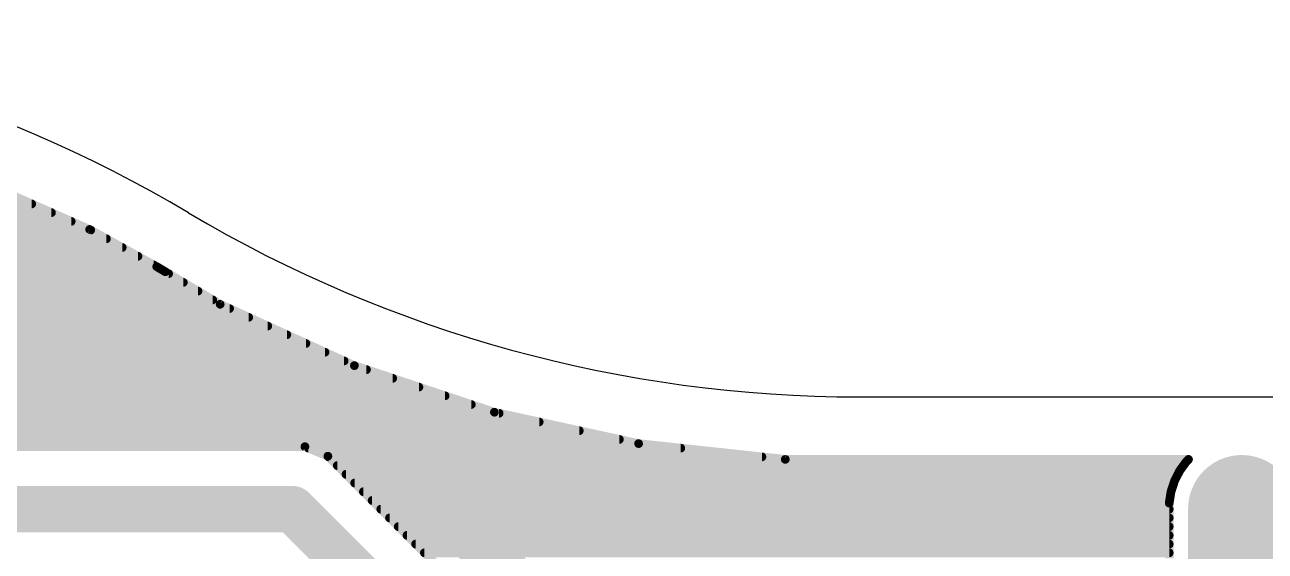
# Model space of a CAD drawing. Extents: x 0 to 84, y 0 to 54.2.
# Drawn here: x 51.1 to 72.8, y 44.99 to 54.18 of the extents above; entities that cross this region are included whole.
import ezdxf

# ---------------------------------------------------------------- set-up
doc = ezdxf.new("R2010")
doc.units = 0
for name, color, linetype in [('1', 12, 'CONTINUOUS'), ('17', 110, 'CONTINUOUS'), ('20', 31, 'CONTINUOUS')]:
    doc.layers.add(name, color=color, linetype=linetype)

# ---------------------------------------------------------------- blocks, each defined once
blk = doc.blocks.new('LONGP100')
at = {"const_width": 1}
blk.add_lwpolyline([(-0.5, 0), (0.5, 0)], dxfattribs=at)
at = {"const_width": 0.5}
for points in [[(-0.5, 0.25, 1), (-0.5, -0.25)], [(0.5, -0.25, 1), (0.5, 0.25)]]:
    blk.add_lwpolyline(points, format="xyb", dxfattribs=at)

msp = doc.modelspace()

# ---------------------------------------------------------------- linework, layer by layer
at = {"layer": '1'}
for points, const_width in [([(49.7855, 51.6883), (52.237, 50.6068)], 0.1524), ([(32.7462, 51.054), (51.2234, 51.054)], 0.1524), ([(32.0675, 50.7492), (51.9143, 50.7492)], 0.1524), ([(32.4069, 50.9016), (51.5689, 50.9016)], 0.1524), ([(31.7282, 50.5968), (52.2552, 50.5968)], 0.1524), ([(52.237, 50.6068), (53.41, 49.9581)], 0.1524), ([(31.1886, 50.292), (52.8063, 50.292)], 0.1524), ([(31.4418, 50.4444), (52.5308, 50.4444)], 0.1524), ([(30.9354, 50.1396), (53.0819, 50.1396)], 0.1524), ([(30.4289, 49.8348), (53.618, 49.8348)], 0.1524), ([(30.6822, 49.9872), (53.3574, 49.9872)], 0.1524), ([(53.41, 49.9581), (53.5616, 49.8682)], 0.1524), ([(53.5616, 49.8682), (54.52, 49.3001)], 0.1524), ([(30.1757, 49.6824), (53.8751, 49.6824)], 0.1524), ([(29.9225, 49.53), (54.1322, 49.53)], 0.1524), ([(29.416, 49.2252), (54.6842, 49.2252)], 0.1524), ([(29.6692, 49.3776), (54.3893, 49.3776)], 0.1524), ([(54.52, 49.3001), (56.868, 48.2287)], 0.1524), ([(29.1943, 49.0728), (55.0182, 49.0728)], 0.1524), ([(28.8027, 48.768), (55.6862, 48.768)], 0.1524), ([(28.9985, 48.9204), (55.3522, 48.9204)], 0.1524), ([(28.6069, 48.6156), (56.0201, 48.6156)], 0.1524), ([(28.2153, 48.3108), (56.6881, 48.3108)], 0.1524), ([(28.4111, 48.4632), (56.3541, 48.4632)], 0.1524), ([(28.0195, 48.1584), (57.0795, 48.1584)], 0.1524), ([(56.868, 48.2287), (56.868, 48.2287)], 0.1524), ([(56.868, 48.2287), (59.3169, 47.4143)], 0.1524), ([(27.8237, 48.006), (57.5377, 48.006)], 0.1524), ([(41.8757, 47.625), (56.515, 47.625)], 0.8128), ([(56.515, 47.625), (63.655, 40.485)], 0.8128), ([(27.4322, 47.7012), (58.4542, 47.7012)], 0.1524), ([(27.628, 47.8536), (57.996, 47.8536)], 0.1524), ([(27.2364, 47.5488), (58.9125, 47.5488)], 0.1524), ([(26.9184, 47.244), (60.1003, 47.244)], 0.1524), ([(27.0721, 47.3964), (59.3992, 47.3964)], 0.1524), ([(59.3169, 47.4143), (59.3169, 47.4143)], 0.1524), ([(59.3169, 47.4143), (61.8389, 46.8661)], 0.1524), ([(26.7647, 47.0916), (60.8014, 47.0916)], 0.1524), ([(26.6109, 46.9392), (61.5025, 46.9392)], 0.1524), ([(56.0023, 46.8122), (42.2935, 46.8122)], 0.1524), ([(56.4037, 46.6459), (56.0023, 46.8122)], 0.1524), ([(61.8389, 46.8661), (61.8389, 46.8661)], 0.1524), ([(61.8389, 46.8661), (64.4049, 46.5904)], 0.1524), ([(56.0636, 46.7868), (62.5769, 46.7868)], 0.1524), ([(63.7932, 39.2564), (56.4037, 46.6459)], 0.1524), ([(56.4152, 46.6344), (63.9955, 46.6344)], 0.1524), ([(64.4049, 46.5904), (71.4576, 46.5904)], 0.1524), ([(71.4576, 46.5904), (71.4213, 46.5542)], 0.1524), ([(56.5676, 46.482), (71.3689, 46.482)], 0.1524), ([(71.3038, 46.3924), (71.213, 46.2143)], 0.1524), ([(71.4213, 46.5542), (71.3038, 46.3924)], 0.1524), ([(56.72, 46.3296), (71.2718, 46.3296)], 0.1524), ([(56.8724, 46.1772), (71.201, 46.1772)], 0.1524), ([(71.213, 46.2143), (71.1513, 46.0242)], 0.1524), ([(42.5107, 45.72), (55.785, 45.72)], 0.8128), ([(55.785, 45.72), (63.3408, 38.1642)], 0.8128), ([(57.0248, 46.0248), (71.1515, 46.0248)], 0.1524), ([(71.1513, 46.0242), (71.12, 45.8268)], 0.1524), ([(57.1772, 45.8724), (71.1272, 45.8724)], 0.1524), ([(57.3296, 45.72), (71.12, 45.72)], 0.1524), ([(71.12, 45.8268), (71.12, 44.8632)], 0.1524), ([(57.482, 45.5676), (71.12, 45.5676)], 0.1524), ([(57.6344, 45.4152), (71.12, 45.4152)], 0.1524), ([(57.7868, 45.2628), (71.12, 45.2628)], 0.1524), ([(57.9392, 45.1104), (71.12, 45.1104)], 0.1524), ([(58.0916, 44.958), (71.12, 44.958)], 0.1524)]:
    msp.add_lwpolyline(points, dxfattribs=dict(at, const_width=const_width))
for points, const_width in [([(51.2234, 51.0159, 1), (51.2234, 51.0921)], 0.0762), ([(51.5689, 50.8635, 1), (51.5689, 50.9397)], 0.0762), ([(51.9143, 50.7111, 1), (51.9143, 50.7873)], 0.0762), ([(52.2555, 50.6402, 1), (52.2186, 50.5735)], 0.0762), ([(52.2217, 50.572, 1), (52.2524, 50.6417)], 0.0762), ([(52.2552, 50.5587, 1), (52.2552, 50.6349)], 0.0762), ([(52.5308, 50.4063, 1), (52.5308, 50.4825)], 0.0762), ([(52.8063, 50.2539, 1), (52.8063, 50.3301)], 0.0762), ([(53.0819, 50.1015, 1), (53.0819, 50.1777)], 0.0762), ([(53.3574, 49.9491, 1), (53.3574, 50.0253)], 0.0762), ([(53.4294, 49.9909, 1), (53.3905, 49.9254)], 0.0762), ([(53.3915, 49.9248, 1), (53.4284, 49.9915)], 0.0762), ([(53.5811, 49.901, 1), (53.5422, 49.8355)], 0.0762), ([(53.5422, 49.8355, 1), (53.5811, 49.901)], 0.0762), ([(53.618, 49.7967, 1), (53.618, 49.8729)], 0.0762), ([(53.8751, 49.6443, 1), (53.8751, 49.7205)], 0.0762), ([(54.1322, 49.4919, 1), (54.1322, 49.5681)], 0.0762), ([(54.3893, 49.3395, 1), (54.3893, 49.4157)], 0.0762), ([(54.5358, 49.3348, 1), (54.5042, 49.2655)], 0.0762), ([(54.5006, 49.2673, 1), (54.5394, 49.3329)], 0.0762), ([(54.6842, 49.1871, 1), (54.6842, 49.2633)], 0.0762), ([(55.0182, 49.0347, 1), (55.0182, 49.1109)], 0.0762), ([(55.3522, 48.8823, 1), (55.3522, 48.9585)], 0.0762), ([(55.6862, 48.7299, 1), (55.6862, 48.8061)], 0.0762), ([(56.0201, 48.5775, 1), (56.0201, 48.6537)], 0.0762), ([(56.3541, 48.4251, 1), (56.3541, 48.5013)], 0.0762), ([(56.6881, 48.2727, 1), (56.6881, 48.3489)], 0.0762), ([(56.88, 48.2649, 1), (56.8559, 48.1926)], 0.0762), ([(56.868, 48.2668, 1), (56.868, 48.1906)], 0.0762), ([(56.8521, 48.1941, 1), (56.8838, 48.2634)], 0.0762), ([(56.868, 48.1906, 1), (56.868, 48.2668)], 0.0762), ([(57.0795, 48.1203, 1), (57.0795, 48.1965)], 0.0762), ([(56.6587, 47.7687, 1), (56.3713, 47.4813)], 0.4064), ([(56.515, 47.4218, 1), (56.515, 47.8282)], 0.4064), ([(57.5377, 47.9679, 1), (57.5377, 48.0441)], 0.0762), ([(57.996, 47.8155, 1), (57.996, 47.8917)], 0.0762), ([(58.4542, 47.6631, 1), (58.4542, 47.7393)], 0.0762), ([(58.9125, 47.5107, 1), (58.9125, 47.5869)], 0.0762), ([(59.3169, 47.4524, 1), (59.3169, 47.3762)], 0.0762), ([(59.325, 47.4515, 1), (59.3088, 47.3771)], 0.0762), ([(59.3049, 47.3781, 1), (59.3289, 47.4504)], 0.0762), ([(59.3169, 47.3762, 1), (59.3169, 47.4524)], 0.0762), ([(59.3992, 47.3583, 1), (59.3992, 47.4345)], 0.0762), ([(60.1003, 47.2059, 1), (60.1003, 47.2821)], 0.0762), ([(60.8014, 47.0535, 1), (60.8014, 47.1297)], 0.0762), ([(56.0168, 46.8474, 1), (55.9877, 46.777)], 0.0762), ([(56.0023, 46.7741, 1), (56.0023, 46.8503)], 0.0762), ([(61.5025, 46.9011, 1), (61.5025, 46.9773)], 0.0762), ([(61.8429, 46.904, 1), (61.8348, 46.8282)], 0.0762), ([(61.8389, 46.9042, 1), (61.8389, 46.828)], 0.0762), ([(61.8308, 46.8289, 1), (61.8469, 46.9033)], 0.0762), ([(61.8389, 46.828, 1), (61.8389, 46.9042)], 0.0762), ([(56.0636, 46.8249, 1), (56.0636, 46.7487)], 0.0762), ([(56.4306, 46.6729, 1), (56.3767, 46.619)], 0.0762), ([(56.4152, 46.6725, 1), (56.4152, 46.5963)], 0.0762), ([(56.3891, 46.6107, 1), (56.4183, 46.6811)], 0.0762), ([(62.5769, 46.7487, 1), (62.5769, 46.8249)], 0.0762), ([(63.9955, 46.5963, 1), (63.9955, 46.6725)], 0.0762), ([(64.4049, 46.6285, 1), (64.4049, 46.5523)], 0.0762), ([(64.4009, 46.5525, 1), (64.409, 46.6283)], 0.0762), ([(71.4845, 46.5635, 1), (71.4306, 46.6174)], 0.0762), ([(71.4576, 46.5523, 1), (71.4576, 46.6285)], 0.0762), ([(56.5676, 46.5201, 1), (56.5676, 46.4439)], 0.0762), ([(71.273, 46.4148, 1), (71.3346, 46.37)], 0.0762), ([(71.3377, 46.3751, 1), (71.2698, 46.4097)], 0.0762), ([(71.3689, 46.4439, 1), (71.3689, 46.5201)], 0.0762), ([(71.3944, 46.5811, 1), (71.4482, 46.5272)], 0.0762), ([(71.4521, 46.5318, 1), (71.3905, 46.5766)], 0.0762), ([(56.72, 46.3677, 1), (56.72, 46.2915)], 0.0762), ([(56.8724, 46.2153, 1), (56.8724, 46.1391)], 0.0762), ([(71.1791, 46.2316, 1), (71.247, 46.197)], 0.0762), ([(71.2493, 46.2026, 1), (71.1768, 46.2261)], 0.0762), ([(71.201, 46.1391, 1), (71.201, 46.2153)], 0.0762), ([(71.2718, 46.2915, 1), (71.2718, 46.3677)], 0.0762), ([(55.9287, 45.8637, 1), (55.6413, 45.5763)], 0.4064), ([(55.785, 45.5168, 1), (55.785, 45.9232)], 0.4064), ([(57.0248, 46.0629, 1), (57.0248, 45.9867)], 0.0762), ([(71.115, 46.036, 1), (71.1875, 46.0124)], 0.0762), ([(71.1889, 46.0182, 1), (71.1136, 46.0302)], 0.0762), ([(71.1515, 45.9867, 1), (71.1515, 46.0629)], 0.0762), ([(57.1772, 45.9105, 1), (57.1772, 45.8343)], 0.0762), ([(57.3296, 45.7581, 1), (57.3296, 45.6819)], 0.0762), ([(71.1581, 45.8268, 1), (71.0819, 45.8268)], 0.0762), ([(71.0824, 45.8327, 1), (71.1576, 45.8208)], 0.0762), ([(71.12, 45.6819, 1), (71.12, 45.7581)], 0.0762), ([(71.1272, 45.8343, 1), (71.1272, 45.9105)], 0.0762), ([(57.482, 45.6057, 1), (57.482, 45.5295)], 0.0762), ([(71.12, 45.5295, 1), (71.12, 45.6057)], 0.0762), ([(57.6344, 45.4533, 1), (57.6344, 45.3771)], 0.0762), ([(71.12, 45.3771, 1), (71.12, 45.4533)], 0.0762), ([(57.7868, 45.3009, 1), (57.7868, 45.2247)], 0.0762), ([(57.9392, 45.1485, 1), (57.9392, 45.0723)], 0.0762), ([(71.12, 45.2247, 1), (71.12, 45.3009)], 0.0762), ([(71.12, 45.0723, 1), (71.12, 45.1485)], 0.0762), ([(58.0916, 44.9961, 1), (58.0916, 44.9199)], 0.0762), ([(71.12, 44.9199, 1), (71.12, 44.9961)], 0.0762)]:
    msp.add_lwpolyline(points, format="xyb", dxfattribs=dict(at, const_width=const_width))
at = {"layer": '20'}
msp.add_line((65.6953, 47.6826), (82.4835, 47.6826), dxfattribs=at)
for centre, radius, start, end in [((41.9835, 30.6826), 23.5, 59.3407, 175.8846), ((65.6953, 70.6826), 23, 239.3408, 270)]:
    msp.add_arc(centre, radius, start, end, dxfattribs=at)

# ---------------------------------------------------------------- block references
at = {"layer": '17', "xscale": 1.8796, "yscale": 1.8796, "rotation": 90}
msp.add_blockref('LONGP100', (72.39, 44.787), dxfattribs=at)

doc.saveas('drawing.dxf')
